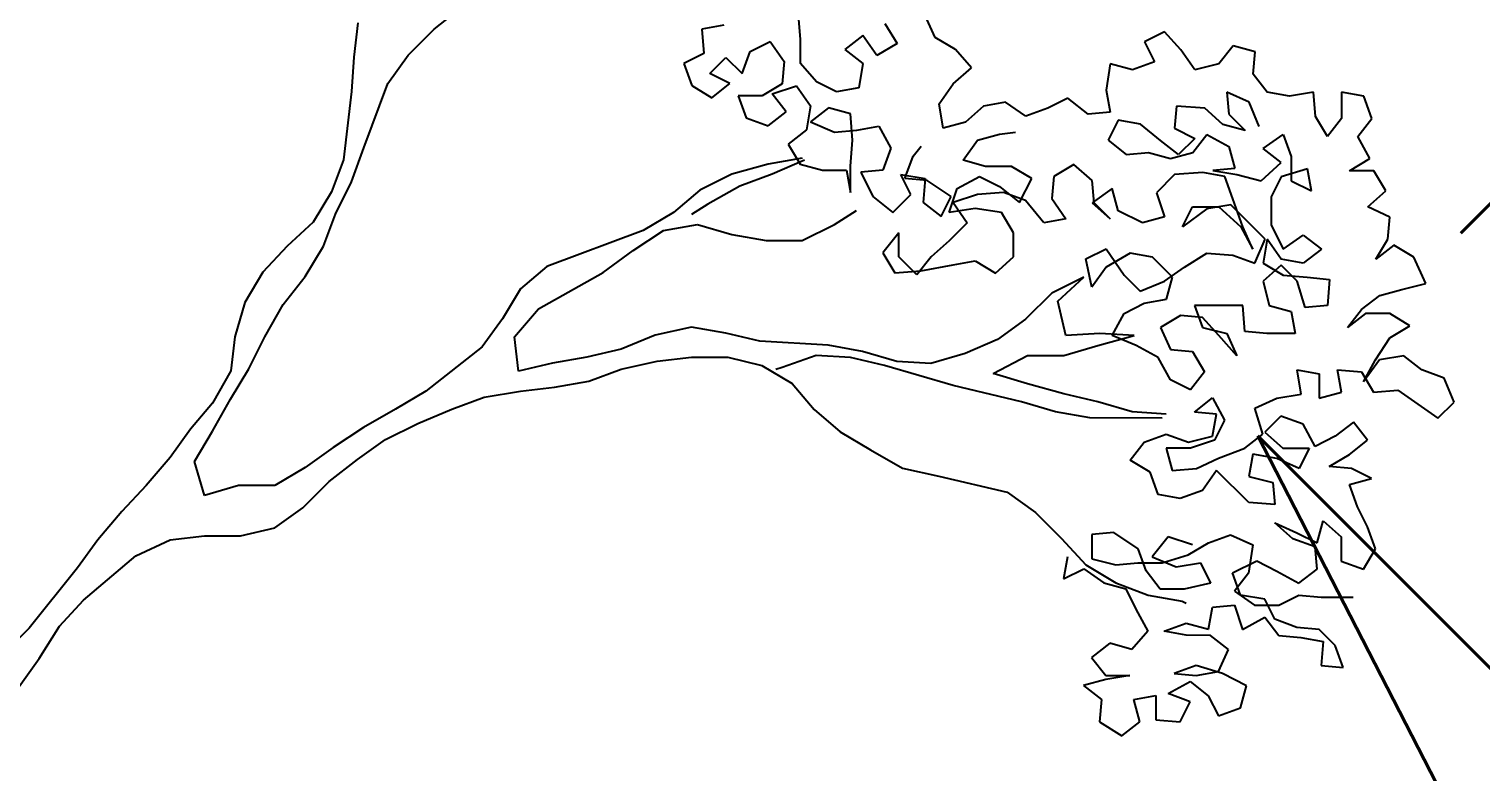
# Model space of a CAD drawing. Header units: millimetres. Extents: x 684983 to 685377, y 990360 to 990509.
# Drawn here: x 685004.947 to 685005.988, y 990434.246 to 990434.779 of the extents above; entities that cross this region are included whole.
import ezdxf

# ---------------------------------------------------------------- set-up
doc = ezdxf.new("R2010")
doc.units = ezdxf.units.MM
doc.layers.add('GRID LEVELS', color=7, linetype='Continuous', lineweight=13)
doc.layers.add('TEAK', color=7, linetype='Continuous')
doc.styles.get("Standard").update_dxf_attribs({"font": 'RomanS'})

# ---------------------------------------------------------------- blocks, each defined once
blk = doc.blocks.new('A$C25655A80')
at = {"color": 62}
for p, q in [((0.31461, 1.34169), (0.32808, 1.35225)), ((0.48956, 1.33672), (0.48861, 1.34826)), ((0.55397, 1.33763), (0.54918, 1.3482)), ((0.3021, 1.3292), (0.31461, 1.34169)), ((0.45304, 1.34349), (0.44247, 1.34157)), ((0.44247, 1.34157), (0.44342, 1.33004)), ((0.52995, 1.34438), (0.53571, 1.33476)), ((0.66356, 1.34041), (0.65395, 1.33561)), ((0.67125, 1.33175), (0.66356, 1.34041)), ((0.46553, 1.33098), (0.47514, 1.33577)), ((0.47514, 1.33577), (0.48186, 1.32616)), ((0.48955, 1.32519), (0.48956, 1.33672)), ((0.51937, 1.33862), (0.51071, 1.3319)), ((0.51071, 1.3319), (0.51935, 1.32516)), ((0.52609, 1.329), (0.51937, 1.33862)), ((0.53571, 1.33476), (0.52609, 1.329)), ((0.56358, 1.33185), (0.55397, 1.33763)), ((0.57126, 1.32319), (0.56358, 1.33185)), ((0.65395, 1.33561), (0.65874, 1.32599)), ((0.69624, 1.33365), (0.68951, 1.325)), ((0.70681, 1.33076), (0.69624, 1.33365)), ((0.29248, 1.31575), (0.3021, 1.3292)), ((0.44342, 1.33004), (0.4338, 1.32524)), ((0.4338, 1.32524), (0.43763, 1.31466)), ((0.44629, 1.32042), (0.45399, 1.3281)), ((0.45399, 1.3281), (0.46167, 1.32041)), ((0.46167, 1.32041), (0.46553, 1.33098)), ((0.48186, 1.32616), (0.48089, 1.31558)), ((0.49724, 1.31653), (0.48955, 1.32519)), ((0.51935, 1.32516), (0.51742, 1.31363)), ((0.63759, 1.32505), (0.63566, 1.31256)), ((0.64817, 1.32216), (0.63759, 1.32505)), ((0.65874, 1.32599), (0.64817, 1.32216)), ((0.67797, 1.32213), (0.67125, 1.33175)), ((0.68951, 1.325), (0.67797, 1.32213)), ((0.70584, 1.32018), (0.70681, 1.33076)), ((0.4559, 1.31561), (0.44629, 1.32042)), ((0.5626, 1.31551), (0.57126, 1.32319)), ((0.71256, 1.31153), (0.70584, 1.32018)), ((0.28092, 1.285), (0.29248, 1.31575)), ((0.43763, 1.31466), (0.44724, 1.30888)), ((0.44724, 1.30888), (0.4559, 1.31561)), ((0.48089, 1.31558), (0.47128, 1.30982)), ((0.47608, 1.31078), (0.48762, 1.31461)), ((0.48762, 1.31461), (0.49434, 1.305)), ((0.50685, 1.31171), (0.49724, 1.31653)), ((0.51742, 1.31363), (0.50685, 1.31171)), ((0.55587, 1.3059), (0.5626, 1.31551)), ((0.63566, 1.31256), (0.63757, 1.30198)), ((0.69334, 1.31154), (0.69429, 1.30097)), ((0.70391, 1.30673), (0.69334, 1.31154)), ((0.72314, 1.30959), (0.71256, 1.31153)), ((0.73467, 1.3115), (0.72314, 1.30959)), ((0.73562, 1.29997), (0.73467, 1.3115)), ((0.74813, 1.31149), (0.74812, 1.299)), ((0.7587, 1.30956), (0.74813, 1.31149)), ((0.45974, 1.30983), (0.46358, 1.29926)), ((0.47128, 1.30982), (0.45974, 1.30983)), ((0.4828, 1.30212), (0.47608, 1.31078)), ((0.49434, 1.305), (0.49241, 1.29346)), ((0.55778, 1.29436), (0.55587, 1.3059)), ((0.57701, 1.30492), (0.56836, 1.29724)), ((0.58759, 1.30683), (0.57701, 1.30492)), ((0.5972, 1.30009), (0.58759, 1.30683)), ((0.61739, 1.30873), (0.60778, 1.30393)), ((0.627, 1.30103), (0.61739, 1.30873)), ((0.6693, 1.30484), (0.66833, 1.29426)), ((0.68276, 1.30386), (0.6693, 1.30484)), ((0.7087, 1.29519), (0.70391, 1.30673)), ((0.76254, 1.29898), (0.7587, 1.30956)), ((0.46358, 1.29926), (0.47415, 1.2954)), ((0.47415, 1.2954), (0.4828, 1.30212)), ((0.50299, 1.30403), (0.49434, 1.29731)), ((0.49434, 1.29731), (0.50587, 1.29249)), ((0.51356, 1.30113), (0.50299, 1.30403)), ((0.51451, 1.28864), (0.51356, 1.30113)), ((0.56836, 1.29724), (0.55778, 1.29436)), ((0.60778, 1.30393), (0.5972, 1.30009)), ((0.63757, 1.30198), (0.627, 1.30103)), ((0.64142, 1.29813), (0.6366, 1.28852)), ((0.65199, 1.2962), (0.64142, 1.29813)), ((0.6914, 1.29616), (0.68276, 1.30386)), ((0.69429, 1.30097), (0.70197, 1.29327)), ((0.74138, 1.29035), (0.73562, 1.29997)), ((0.74812, 1.299), (0.74138, 1.29035)), ((0.7558, 1.29034), (0.76254, 1.29898)), ((0.49241, 1.29346), (0.48375, 1.28674)), ((0.50587, 1.29249), (0.51644, 1.29344)), ((0.51644, 1.29344), (0.52702, 1.29535)), ((0.52702, 1.29535), (0.53278, 1.28477)), ((0.57412, 1.28858), (0.58469, 1.29145)), ((0.58469, 1.29145), (0.59238, 1.29241)), ((0.66159, 1.2885), (0.65199, 1.2962)), ((0.66833, 1.29426), (0.67794, 1.28945)), ((0.67697, 1.28272), (0.68371, 1.29136)), ((0.68371, 1.29136), (0.69428, 1.28559)), ((0.70197, 1.29327), (0.6914, 1.29616)), ((0.71062, 1.28461), (0.72024, 1.29133)), ((0.72024, 1.29133), (0.72407, 1.28075)), ((0.76156, 1.27976), (0.7558, 1.29034)), ((0.27513, 1.26867), (0.28092, 1.285)), ((0.48375, 1.28674), (0.48951, 1.27712)), ((0.51354, 1.27614), (0.51451, 1.28864)), ((0.53278, 1.28477), (0.52892, 1.2742)), ((0.54335, 1.28092), (0.5472, 1.28572)), ((0.56738, 1.27897), (0.57412, 1.28858)), ((0.6366, 1.28852), (0.64525, 1.28179)), ((0.67024, 1.28176), (0.66159, 1.2885)), ((0.67794, 1.28945), (0.67024, 1.28176)), ((0.69428, 1.28559), (0.69715, 1.27501)), ((0.71926, 1.27787), (0.71062, 1.28461)), ((0.47413, 1.27714), (0.45682, 1.27235)), ((0.49047, 1.28001), (0.47413, 1.27714)), ((0.49143, 1.27904), (0.47605, 1.27233)), ((0.48951, 1.27712), (0.50008, 1.27423)), ((0.53949, 1.27035), (0.54335, 1.28092)), ((0.57795, 1.27608), (0.56738, 1.27897)), ((0.62025, 1.277), (0.61063, 1.27124)), ((0.62889, 1.2693), (0.62025, 1.277)), ((0.64525, 1.28179), (0.65582, 1.28274)), ((0.65582, 1.28274), (0.66639, 1.27984)), ((0.66639, 1.27984), (0.67697, 1.28272)), ((0.70964, 1.26923), (0.71926, 1.27787)), ((0.72407, 1.28075), (0.72406, 1.26922)), ((0.75194, 1.274), (0.76156, 1.27976)), ((0.45682, 1.27235), (0.44143, 1.26467)), ((0.47605, 1.27233), (0.46066, 1.26657)), ((0.50008, 1.27423), (0.51162, 1.27422)), ((0.51162, 1.27422), (0.51353, 1.26364)), ((0.51353, 1.26364), (0.51354, 1.27614)), ((0.52892, 1.2742), (0.51835, 1.27325)), ((0.51835, 1.27325), (0.5241, 1.26171)), ((0.53757, 1.27227), (0.5491, 1.27034)), ((0.54237, 1.26265), (0.53757, 1.27227)), ((0.55007, 1.26938), (0.53949, 1.27035)), ((0.5491, 1.27034), (0.54813, 1.2588)), ((0.56159, 1.26168), (0.55007, 1.26938)), ((0.56448, 1.26552), (0.57506, 1.27128)), ((0.57506, 1.27128), (0.58467, 1.26646)), ((0.59045, 1.27607), (0.57795, 1.27608)), ((0.60005, 1.27029), (0.59045, 1.27607)), ((0.59428, 1.25876), (0.60005, 1.27029)), ((0.61063, 1.27124), (0.60966, 1.26067)), ((0.66831, 1.27215), (0.65965, 1.26351)), ((0.68177, 1.2731), (0.66831, 1.27215)), ((0.69234, 1.27117), (0.68177, 1.2731)), ((0.69715, 1.27501), (0.68657, 1.27406)), ((0.68657, 1.27406), (0.69811, 1.27212)), ((0.69618, 1.26059), (0.69234, 1.27117)), ((0.69811, 1.27212), (0.70964, 1.26923)), ((0.71926, 1.27114), (0.71444, 1.26154)), ((0.73176, 1.27498), (0.71926, 1.27114)), ((0.73367, 1.2644), (0.73176, 1.27498)), ((0.76348, 1.27399), (0.75194, 1.274)), ((0.76924, 1.26437), (0.76348, 1.27399)), ((0.26743, 1.25329), (0.27513, 1.26867)), ((0.44143, 1.26467), (0.42893, 1.25411)), ((0.46066, 1.26657), (0.44527, 1.25794)), ((0.53371, 1.25401), (0.54237, 1.26265)), ((0.56063, 1.25399), (0.56448, 1.26552)), ((0.57409, 1.26263), (0.56255, 1.25879)), ((0.58659, 1.26358), (0.57409, 1.26263)), ((0.58467, 1.26646), (0.59428, 1.25876)), ((0.59716, 1.25972), (0.58659, 1.26358)), ((0.6385, 1.26545), (0.62888, 1.25873)), ((0.62984, 1.25873), (0.62889, 1.2693)), ((0.64138, 1.25487), (0.6385, 1.26545)), ((0.65965, 1.26351), (0.66348, 1.25197)), ((0.72406, 1.26922), (0.73367, 1.2644)), ((0.76058, 1.25669), (0.76924, 1.26437)), ((0.44527, 1.25794), (0.43758, 1.25314)), ((0.5241, 1.26171), (0.53371, 1.25401)), ((0.54813, 1.2588), (0.55678, 1.25207)), ((0.55678, 1.25207), (0.56159, 1.26168)), ((0.57312, 1.2559), (0.56063, 1.25399)), ((0.56255, 1.25879), (0.56927, 1.24917)), ((0.58562, 1.25396), (0.57312, 1.2559)), ((0.6058, 1.24914), (0.59716, 1.25972)), ((0.60966, 1.26067), (0.61638, 1.25105)), ((0.62888, 1.25873), (0.63753, 1.25103)), ((0.63753, 1.25103), (0.62984, 1.25873)), ((0.67213, 1.24715), (0.67695, 1.25676)), ((0.68367, 1.2558), (0.67213, 1.24715)), ((0.67695, 1.25676), (0.68944, 1.25675)), ((0.69521, 1.25771), (0.68367, 1.2558)), ((0.68944, 1.25675), (0.70001, 1.24713)), ((0.71154, 1.24135), (0.69521, 1.25771)), ((0.70097, 1.24713), (0.69618, 1.26059)), ((0.71444, 1.26154), (0.71443, 1.24808)), ((0.77115, 1.25187), (0.76058, 1.25669)), ((0.26165, 1.23792), (0.26743, 1.25329)), ((0.42893, 1.25411), (0.4145, 1.24547)), ((0.50583, 1.24827), (0.51641, 1.25499)), ((0.56927, 1.24917), (0.56061, 1.24053)), ((0.59138, 1.24434), (0.58562, 1.25396)), ((0.61638, 1.25105), (0.6058, 1.24914)), ((0.65291, 1.24909), (0.64138, 1.25487)), ((0.66348, 1.25197), (0.65291, 1.24909)), ((0.77018, 1.2413), (0.77115, 1.25187)), ((0.4145, 1.24547), (0.36834, 1.22821)), ((0.40968, 1.23586), (0.42411, 1.24546)), ((0.42411, 1.24546), (0.44046, 1.24833)), ((0.44046, 1.24833), (0.4568, 1.24351)), ((0.4568, 1.24351), (0.47313, 1.24061)), ((0.49044, 1.24059), (0.50583, 1.24827)), ((0.53658, 1.24439), (0.52889, 1.23479)), ((0.53657, 1.23286), (0.53658, 1.24439)), ((0.59137, 1.23281), (0.59138, 1.24434)), ((0.70001, 1.24713), (0.70577, 1.23655)), ((0.70577, 1.23655), (0.70097, 1.24713)), ((0.71443, 1.24808), (0.72019, 1.23654)), ((0.72019, 1.23654), (0.7298, 1.24326)), ((0.7298, 1.24326), (0.73845, 1.23652)), ((0.25298, 1.22351), (0.26165, 1.23792)), ((0.39526, 1.2253), (0.40968, 1.23586)), ((0.47313, 1.24061), (0.49044, 1.24059)), ((0.52889, 1.23479), (0.53464, 1.22517)), ((0.56061, 1.24053), (0.55195, 1.23285)), ((0.62597, 1.23182), (0.63559, 1.23661)), ((0.63559, 1.23661), (0.64423, 1.22411)), ((0.70672, 1.22982), (0.71154, 1.24135)), ((0.7125, 1.24135), (0.71057, 1.22982)), ((0.71922, 1.23173), (0.7125, 1.24135)), ((0.73845, 1.23652), (0.72979, 1.2298)), ((0.7644, 1.23169), (0.77018, 1.2413)), ((0.77306, 1.23841), (0.7644, 1.23169)), ((0.78267, 1.23263), (0.77306, 1.23841)), ((0.36834, 1.22821), (0.35584, 1.21764)), ((0.54522, 1.2242), (0.53657, 1.23286)), ((0.55195, 1.23285), (0.54522, 1.2242)), ((0.54714, 1.22612), (0.56253, 1.22899)), ((0.56253, 1.22899), (0.5731, 1.2309)), ((0.5731, 1.2309), (0.58271, 1.22513)), ((0.58271, 1.22513), (0.59137, 1.23281)), ((0.62885, 1.21836), (0.62597, 1.23182)), ((0.63558, 1.22796), (0.62885, 1.21836)), ((0.64713, 1.23468), (0.63558, 1.22796)), ((0.6577, 1.23275), (0.64713, 1.23468)), ((0.6673, 1.22313), (0.6577, 1.23275)), ((0.66345, 1.22121), (0.67307, 1.22793)), ((0.67307, 1.22793), (0.68365, 1.23465)), ((0.68365, 1.23465), (0.69615, 1.23367)), ((0.69615, 1.23367), (0.70672, 1.22982)), ((0.71922, 1.22885), (0.71056, 1.22116)), ((0.71057, 1.22982), (0.72017, 1.22404)), ((0.72979, 1.2298), (0.71922, 1.23173)), ((0.7269, 1.22115), (0.71922, 1.22885)), ((0.78842, 1.22013), (0.78267, 1.23263)), ((0.24239, 1.21006), (0.25298, 1.22351)), ((0.36448, 1.20802), (0.39526, 1.2253)), ((0.53464, 1.22517), (0.54714, 1.22612)), ((0.625, 1.22317), (0.60962, 1.21549)), ((0.6125, 1.21164), (0.625, 1.22317)), ((0.64423, 1.22411), (0.65191, 1.21641)), ((0.65191, 1.21641), (0.66345, 1.22121)), ((0.66441, 1.21255), (0.6673, 1.22313)), ((0.71056, 1.22116), (0.71343, 1.20963)), ((0.72017, 1.22404), (0.73171, 1.22307)), ((0.73073, 1.20865), (0.7269, 1.22115)), ((0.73171, 1.22307), (0.74228, 1.2221)), ((0.74228, 1.2221), (0.74131, 1.2096)), ((0.35584, 1.21764), (0.34717, 1.20323)), ((0.60962, 1.21549), (0.59711, 1.203)), ((0.75765, 1.20766), (0.76631, 1.21438)), ((0.76631, 1.21438), (0.77688, 1.21726)), ((0.77688, 1.21726), (0.78842, 1.22013)), ((0.23373, 1.19468), (0.24239, 1.21006)), ((0.35293, 1.19458), (0.36448, 1.20802)), ((0.61633, 1.1953), (0.6125, 1.21164)), ((0.64421, 1.20584), (0.65383, 1.21064)), ((0.65383, 1.21064), (0.66441, 1.21255)), ((0.67786, 1.20966), (0.6817, 1.19908)), ((0.70094, 1.20964), (0.67786, 1.20966)), ((0.70188, 1.19714), (0.70094, 1.20964)), ((0.71343, 1.20963), (0.724, 1.20673)), ((0.74131, 1.2096), (0.73073, 1.20865)), ((0.75091, 1.19902), (0.75765, 1.20766)), ((0.34717, 1.20323), (0.33754, 1.18978)), ((0.59711, 1.203), (0.58364, 1.1934)), ((0.63844, 1.19528), (0.64421, 1.20584)), ((0.67113, 1.20486), (0.66151, 1.1991)), ((0.6817, 1.20389), (0.67113, 1.20486)), ((0.68939, 1.19523), (0.6817, 1.20389)), ((0.724, 1.20673), (0.72592, 1.19616)), ((0.75957, 1.20574), (0.75091, 1.19902)), ((0.77111, 1.20573), (0.75957, 1.20574)), ((0.78071, 1.19995), (0.77111, 1.20573)), ((0.22602, 1.17931), (0.23373, 1.19468)), ((0.35484, 1.17823), (0.35293, 1.19458)), ((0.42022, 1.19548), (0.40387, 1.18876)), ((0.43753, 1.1993), (0.42022, 1.19548)), ((0.45387, 1.19641), (0.43753, 1.1993)), ((0.47021, 1.19255), (0.45387, 1.19641)), ((0.58364, 1.1934), (0.56825, 1.18669)), ((0.63267, 1.19624), (0.61633, 1.1953)), ((0.6317, 1.19047), (0.64901, 1.19527)), ((0.64901, 1.19527), (0.63267, 1.19624)), ((0.64997, 1.19046), (0.63844, 1.19528)), ((0.66151, 1.1991), (0.66631, 1.18852)), ((0.6817, 1.19908), (0.69323, 1.19619)), ((0.69803, 1.18561), (0.68939, 1.19523)), ((0.69323, 1.19619), (0.69803, 1.18561)), ((0.71246, 1.19617), (0.70188, 1.19714)), ((0.72592, 1.19616), (0.71246, 1.19617)), ((0.76436, 1.18362), (0.7711, 1.19419)), ((0.7711, 1.19419), (0.78071, 1.19995)), ((0.33754, 1.18978), (0.31061, 1.16866)), ((0.40387, 1.18876), (0.38753, 1.18493)), ((0.50289, 1.19059), (0.47021, 1.19255)), ((0.51923, 1.18769), (0.50289, 1.19059)), ((0.53557, 1.18287), (0.51923, 1.18769)), ((0.56825, 1.18669), (0.55191, 1.1819)), ((0.61536, 1.18568), (0.6317, 1.19047)), ((0.66054, 1.18468), (0.64997, 1.19046)), ((0.66631, 1.18852), (0.67688, 1.18755)), ((0.67688, 1.18755), (0.68264, 1.17793)), ((0.21736, 1.1649), (0.22602, 1.17931)), ((0.37118, 1.18206), (0.35484, 1.17823)), ((0.38753, 1.18493), (0.37118, 1.18206)), ((0.48077, 1.18004), (0.47789, 1.17908)), ((0.49712, 1.18579), (0.48077, 1.18004)), ((0.51346, 1.18482), (0.49712, 1.18579)), ((0.5298, 1.18096), (0.51346, 1.18482)), ((0.56247, 1.17131), (0.5298, 1.18096)), ((0.55191, 1.1819), (0.53557, 1.18287)), ((0.5817, 1.17706), (0.59805, 1.1857)), ((0.59805, 1.1857), (0.61536, 1.18568)), ((0.6663, 1.1741), (0.66054, 1.18468)), ((0.75858, 1.17306), (0.76436, 1.18362)), ((0.76628, 1.18362), (0.75858, 1.17306)), ((0.77782, 1.18553), (0.76628, 1.18362)), ((0.78646, 1.1788), (0.77782, 1.18553)), ((0.59804, 1.17224), (0.5817, 1.17706)), ((0.6759, 1.16929), (0.6663, 1.1741)), ((0.68264, 1.17793), (0.6759, 1.16929)), ((0.72686, 1.17885), (0.73743, 1.17692)), ((0.72877, 1.16731), (0.72686, 1.17885)), ((0.73743, 1.17692), (0.73742, 1.16538)), ((0.74609, 1.17883), (0.75762, 1.17786)), ((0.748, 1.16826), (0.74609, 1.17883)), ((0.75762, 1.17786), (0.76338, 1.16824)), ((0.79703, 1.17494), (0.78646, 1.1788)), ((0.80183, 1.1634), (0.79703, 1.17494)), ((0.31061, 1.16866), (0.29618, 1.16002)), ((0.59515, 1.16359), (0.56247, 1.17131)), ((0.61534, 1.16742), (0.59804, 1.17224)), ((0.63168, 1.16356), (0.61534, 1.16742)), ((0.67782, 1.15871), (0.68648, 1.16543)), ((0.68648, 1.16543), (0.69223, 1.15485)), ((0.70666, 1.16061), (0.71724, 1.1654)), ((0.71724, 1.1654), (0.72877, 1.16731)), ((0.73742, 1.16538), (0.748, 1.16826)), ((0.76338, 1.16824), (0.77492, 1.1692)), ((0.77492, 1.1692), (0.79413, 1.15572)), ((0.20869, 1.14953), (0.21736, 1.1649)), ((0.29618, 1.16002), (0.28079, 1.15138)), ((0.61149, 1.15877), (0.59515, 1.16359)), ((0.62783, 1.15587), (0.61149, 1.15877)), ((0.64802, 1.15874), (0.63168, 1.16356)), ((0.66436, 1.15776), (0.64802, 1.15874)), ((0.68839, 1.15774), (0.67782, 1.15871)), ((0.71049, 1.14811), (0.70666, 1.16061)), ((0.79413, 1.15572), (0.80183, 1.1634)), ((0.66243, 1.15584), (0.62783, 1.15587)), ((0.68646, 1.14717), (0.68839, 1.15774)), ((0.69223, 1.15485), (0.68742, 1.14524)), ((0.71915, 1.15675), (0.71145, 1.14907)), ((0.72972, 1.15289), (0.71915, 1.15675)), ((0.73548, 1.14231), (0.72972, 1.15289)), ((0.75376, 1.15383), (0.7451, 1.14711)), ((0.76048, 1.14518), (0.75376, 1.15383)), ((0.20003, 1.13511), (0.20869, 1.14953)), ((0.28079, 1.15138), (0.26636, 1.14178)), ((0.65377, 1.14431), (0.66435, 1.14815)), ((0.66435, 1.14815), (0.67492, 1.14429)), ((0.67492, 1.14429), (0.68646, 1.14717)), ((0.68742, 1.14524), (0.67588, 1.14141)), ((0.70183, 1.14138), (0.71049, 1.14811)), ((0.71145, 1.14907), (0.7201, 1.14137)), ((0.7451, 1.14711), (0.73548, 1.14231)), ((0.75182, 1.13845), (0.76048, 1.14518)), ((0.26636, 1.14178), (0.2529, 1.13218)), ((0.64703, 1.13567), (0.65377, 1.14431)), ((0.66434, 1.14142), (0.66722, 1.13084)), ((0.67588, 1.14141), (0.66434, 1.14142)), ((0.68933, 1.13659), (0.70183, 1.14138)), ((0.70568, 1.1385), (0.70374, 1.12792)), ((0.71721, 1.13656), (0.70568, 1.1385)), ((0.7201, 1.14137), (0.7326, 1.14136)), ((0.7326, 1.14136), (0.72778, 1.13175)), ((0.7422, 1.1327), (0.75182, 1.13845)), ((0.20482, 1.11877), (0.20003, 1.13511)), ((0.2529, 1.13218), (0.23847, 1.12354)), ((0.65664, 1.12989), (0.64703, 1.13567)), ((0.66722, 1.13084), (0.67875, 1.13179)), ((0.67875, 1.13179), (0.68933, 1.13659)), ((0.68837, 1.13082), (0.68163, 1.12122)), ((0.70373, 1.11543), (0.68837, 1.13082)), ((0.72778, 1.13175), (0.71721, 1.13656)), ((0.75277, 1.13172), (0.7422, 1.1327)), ((0.76238, 1.12691), (0.75277, 1.13172)), ((0.66048, 1.11931), (0.65664, 1.12989)), ((0.70374, 1.12792), (0.71528, 1.12503)), ((0.71528, 1.12503), (0.71623, 1.11445)), ((0.75181, 1.12404), (0.76238, 1.12691)), ((0.75564, 1.11346), (0.75181, 1.12404)), ((0.22117, 1.12356), (0.20482, 1.11877)), ((0.23847, 1.12354), (0.22117, 1.12356)), ((0.67105, 1.11738), (0.66048, 1.11931)), ((0.68163, 1.12122), (0.67105, 1.11738)), ((0.71623, 1.11445), (0.70373, 1.11543)), ((0.76044, 1.10384), (0.75564, 1.11346)), ((0.71622, 1.1058), (0.72679, 1.10099)), ((0.72487, 1.0981), (0.71622, 1.1058)), ((0.7364, 1.09617), (0.73929, 1.10674)), ((0.73929, 1.10674), (0.74794, 1.09904)), ((0.76427, 1.09326), (0.76044, 1.10384)), ((0.62874, 1.10012), (0.62873, 1.08858)), ((0.63931, 1.10107), (0.62874, 1.10012)), ((0.65084, 1.09337), (0.63931, 1.10107)), ((0.66527, 1.09912), (0.65757, 1.08951)), ((0.6768, 1.09526), (0.66527, 1.09912)), ((0.67487, 1.09046), (0.68449, 1.09622)), ((0.68449, 1.09622), (0.69507, 1.10005)), ((0.69507, 1.10005), (0.70564, 1.09524)), ((0.73544, 1.09425), (0.72487, 1.0981)), ((0.72679, 1.10099), (0.7364, 1.09617)), ((0.74794, 1.09904), (0.74793, 1.08751)), ((0.61719, 1.08955), (0.61526, 1.07898)), ((0.65468, 1.08279), (0.65084, 1.09337)), ((0.65757, 1.08951), (0.6691, 1.0847)), ((0.66237, 1.08663), (0.67487, 1.09046)), ((0.70564, 1.09524), (0.7037, 1.08178)), ((0.73639, 1.08367), (0.73544, 1.09425)), ((0.7585, 1.08365), (0.76427, 1.09326)), ((0.61526, 1.07898), (0.62488, 1.08378)), ((0.62488, 1.08378), (0.63448, 1.07704)), ((0.62873, 1.08858), (0.64026, 1.08569)), ((0.64026, 1.08569), (0.65083, 1.08664)), ((0.65083, 1.08664), (0.66237, 1.08663)), ((0.6614, 1.07413), (0.65468, 1.08279)), ((0.6691, 1.0847), (0.68064, 1.08661)), ((0.68064, 1.08661), (0.68543, 1.07699)), ((0.69601, 1.08179), (0.70755, 1.08755)), ((0.70755, 1.08755), (0.71716, 1.08273)), ((0.71716, 1.08273), (0.72773, 1.07695)), ((0.72773, 1.07695), (0.73639, 1.08367)), ((0.74793, 1.08751), (0.7585, 1.08365)), ((0.63448, 1.07704), (0.64506, 1.07415)), ((0.68543, 1.07699), (0.67293, 1.07412)), ((0.69985, 1.07121), (0.69601, 1.08179)), ((0.7037, 1.08178), (0.69696, 1.07314)), ((0.64506, 1.07415), (0.64985, 1.06453)), ((0.67293, 1.07412), (0.6614, 1.07413)), ((0.69696, 1.07314), (0.70657, 1.0664)), ((0.71138, 1.06928), (0.69985, 1.07121)), ((0.71618, 1.05966), (0.71138, 1.06928)), ((0.71811, 1.06639), (0.72772, 1.07119)), ((0.72772, 1.07119), (0.7383, 1.07021)), ((0.7383, 1.07021), (0.75368, 1.0702)), ((0.64985, 1.06453), (0.65561, 1.05395)), ((0.68445, 1.05488), (0.68638, 1.06546)), ((0.68638, 1.06546), (0.69696, 1.06641)), ((0.69696, 1.06641), (0.70079, 1.05487)), ((0.70657, 1.0664), (0.71811, 1.06639)), ((0.6633, 1.05394), (0.67388, 1.05778)), ((0.67388, 1.05778), (0.68445, 1.05488)), ((0.70079, 1.05487), (0.71137, 1.06063)), ((0.71137, 1.06063), (0.71809, 1.05197)), ((0.72675, 1.05581), (0.71618, 1.05966)), ((0.73732, 1.05483), (0.72675, 1.05581)), ((0.74501, 1.04714), (0.73732, 1.05483)), ((0.63734, 1.0482), (0.62868, 1.04148)), ((0.64791, 1.0453), (0.63734, 1.0482)), ((0.65561, 1.05395), (0.64791, 1.0453)), ((0.67387, 1.05201), (0.6633, 1.05394)), ((0.68541, 1.052), (0.67387, 1.05201)), ((0.69406, 1.04526), (0.68541, 1.052)), ((0.71809, 1.05197), (0.72867, 1.051)), ((0.72867, 1.051), (0.73924, 1.04907)), ((0.73924, 1.04907), (0.73827, 1.03753)), ((0.62868, 1.04148), (0.6354, 1.03282)), ((0.68924, 1.03469), (0.69406, 1.04526)), ((0.74884, 1.03656), (0.74501, 1.04714)), ((0.67867, 1.03758), (0.66809, 1.03375)), ((0.66809, 1.03375), (0.67866, 1.03278)), ((0.67866, 1.03278), (0.68924, 1.03469)), ((0.69116, 1.03373), (0.67867, 1.03758)), ((0.70269, 1.02795), (0.69116, 1.03373)), ((0.73827, 1.03753), (0.74884, 1.03656)), ((0.6354, 1.0309), (0.62483, 1.02802)), ((0.62483, 1.02802), (0.63347, 1.02128)), ((0.6354, 1.03282), (0.64694, 1.03281)), ((0.64694, 1.03281), (0.6354, 1.0309)), ((0.6652, 1.02414), (0.67578, 1.0299)), ((0.67578, 1.0299), (0.68442, 1.02316)), ((0.6998, 1.01738), (0.70269, 1.02795)), ((0.63347, 1.02128), (0.6325, 1.01071)), ((0.64885, 1.02127), (0.65943, 1.02318)), ((0.65173, 1.01069), (0.64885, 1.02127)), ((0.65943, 1.02318), (0.65942, 1.01165)), ((0.67577, 1.02028), (0.6652, 1.02414)), ((0.67095, 1.01068), (0.67577, 1.02028)), ((0.68442, 1.02316), (0.68922, 1.01354)), ((0.68922, 1.01354), (0.6998, 1.01738)), ((0.6325, 1.01071), (0.64307, 1.00397)), ((0.64307, 1.00397), (0.65173, 1.01069)), ((0.65942, 1.01165), (0.67095, 1.01068))]:
    blk.add_line(p, q, dxfattribs=at)
for p, q in [((0.27809, 1.34461), (0.27615, 1.32827)), ((0.27615, 1.32827), (0.27517, 1.31193)), ((0.27517, 1.31193), (0.2713, 1.27924)), ((0.2713, 1.27924), (0.26551, 1.26387)), ((0.26551, 1.26387), (0.25685, 1.24946)), ((0.25685, 1.24946), (0.24434, 1.23793)), ((0.24434, 1.23793), (0.2328, 1.22545)), ((0.2328, 1.22545), (0.22413, 1.21104)), ((0.22413, 1.21104), (0.21931, 1.1947)), ((0.21931, 1.1947), (0.21737, 1.17836)), ((0.40386, 1.17915), (0.42117, 1.18298)), ((0.42117, 1.18298), (0.43752, 1.18488)), ((0.43752, 1.18488), (0.45482, 1.18487)), ((0.45482, 1.18487), (0.47116, 1.18101)), ((0.47116, 1.18101), (0.48557, 1.17234)), ((0.21737, 1.17836), (0.20871, 1.16298)), ((0.37213, 1.17053), (0.38848, 1.17339)), ((0.38848, 1.17339), (0.40386, 1.17915)), ((0.48557, 1.17234), (0.49613, 1.15984)), ((0.3231, 1.16), (0.33848, 1.16575)), ((0.33848, 1.16575), (0.35579, 1.16862)), ((0.35579, 1.16862), (0.37213, 1.17053)), ((0.20871, 1.16298), (0.19812, 1.1505)), ((0.30675, 1.15328), (0.3231, 1.16)), ((0.49613, 1.15984), (0.50862, 1.14925)), ((0.29136, 1.14561), (0.30675, 1.15328)), ((0.19812, 1.1505), (0.18849, 1.13705)), ((0.27789, 1.136), (0.29136, 1.14561)), ((0.50862, 1.14925), (0.52303, 1.14059)), ((0.52303, 1.14059), (0.5384, 1.13192)), ((0.18849, 1.13705), (0.17695, 1.1236)), ((0.26443, 1.12544), (0.27789, 1.136)), ((0.5384, 1.13192), (0.5557, 1.12806)), ((0.25192, 1.11296), (0.26443, 1.12544)), ((0.5557, 1.12806), (0.58838, 1.12034)), ((0.17695, 1.1236), (0.1654, 1.11111)), ((0.58838, 1.12034), (0.60183, 1.11071)), ((0.1654, 1.11111), (0.15385, 1.09767)), ((0.23845, 1.10336), (0.25192, 1.11296)), ((0.60183, 1.11071), (0.61432, 1.09821)), ((0.22211, 1.09953), (0.23845, 1.10336)), ((0.15385, 1.09767), (0.14423, 1.08422)), ((0.17211, 1.08996), (0.18846, 1.09763)), ((0.18846, 1.09763), (0.2048, 1.09954)), ((0.2048, 1.09954), (0.22211, 1.09953)), ((0.61432, 1.09821), (0.62584, 1.0857)), ((0.1471, 1.06883), (0.17211, 1.08996)), ((0.14423, 1.08422), (0.12113, 1.0554)), ((0.62584, 1.0857), (0.64025, 1.07703)), ((0.64025, 1.07703), (0.65563, 1.07125)), ((0.13555, 1.05635), (0.1471, 1.06883)), ((0.65563, 1.07125), (0.67197, 1.06835)), ((0.67197, 1.06835), (0.67389, 1.06739)), ((0.12113, 1.0554), (0.10862, 1.04291)), ((0.12592, 1.04097), (0.13555, 1.05635)), ((0.1163, 1.02753), (0.12592, 1.04097))]:
    blk.add_line(p, q)
blk = doc.blocks.new('TR')
blk.add_blockref('A$C25655A80', (0.01921, 0.01485, 1.34531))

msp = doc.modelspace()

# ---------------------------------------------------------------- block references
at = {"layer": 'TEAK', "xscale": 1.5, "yscale": 1.5, "zscale": 1.5}
msp.add_blockref('TR', (685004.737, 990432.744, 99.329), dxfattribs=at)

# ---------------------------------------------------------------- texts
at = {"layer": 'GRID LEVELS', "width": 0.5}
msp.add_text('99.439', height=0.8, rotation=45, dxfattribs=at).set_placement((685005.63, 990433.1578, 99.4387))

doc.saveas('drawing.dxf')
